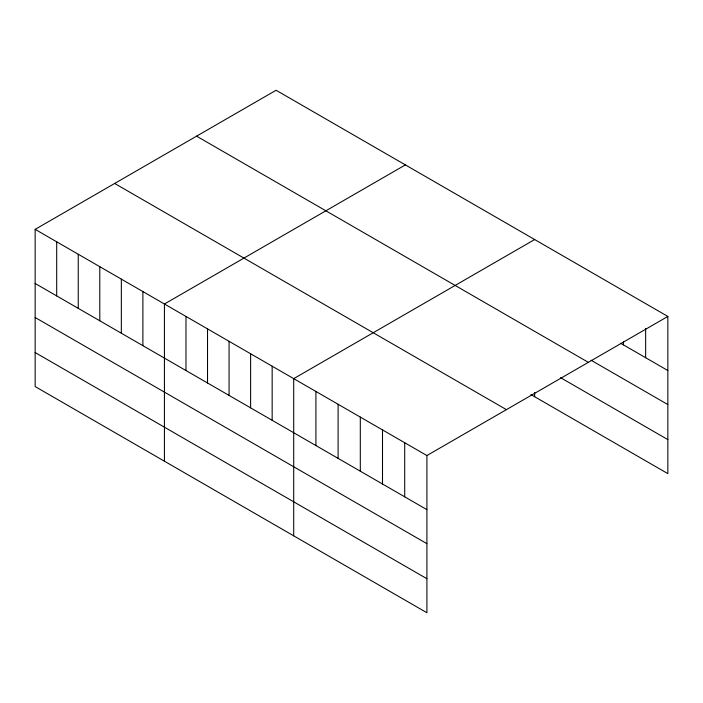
<?xml version="1.0" encoding="UTF-8"?>
<svg xmlns="http://www.w3.org/2000/svg" width="703" height="703" viewBox="0 0 703 703"><rect width="100%" height="100%" fill="white"/><g stroke="black" fill="none" stroke-linecap="round" stroke-linejoin="round"><path stroke-width="1.05" d="M35.15 229.363L426.906 455.544L426.906 612.744L35.15 386.562L35.15 229.363L276.094 90.256L667.85 316.438L667.85 473.637L530.906 394.568M405.376 164.897L164.432 304.004L164.432 461.203M534.658 239.538L293.705 378.645L293.705 535.844M426.906 455.544L667.85 316.438M620.679 343.301L667.85 370.534M591.074 360.235L667.85 404.559M196.585 136.162L588.341 362.344M560.555 377.66L667.85 439.612M114.659 183.457L506.415 409.638M35.15 283.467L426.906 509.64M35.15 317.492L426.906 543.665M35.15 352.546L426.906 578.718M645.653 328.503L645.653 357.713M623.456 341.658L623.456 344.901M534.658 392.476L534.658 396.729M404.708 442.723L404.708 496.828M382.502 429.911L382.502 484.007M360.305 417.09L360.305 471.195M338.108 404.278L338.108 458.374M315.911 391.457L315.911 445.561M272.158 366.201L272.158 420.306M250.611 353.767L250.611 407.863M229.064 341.324L229.064 395.42M207.526 328.881L207.526 382.986M185.979 316.447L185.979 370.543M142.885 291.569L142.885 345.665M121.338 279.126L121.338 333.222M99.791 266.683L99.791 320.788M78.244 254.249L78.244 308.345M56.697 241.806L56.697 295.901"/></g></svg>
